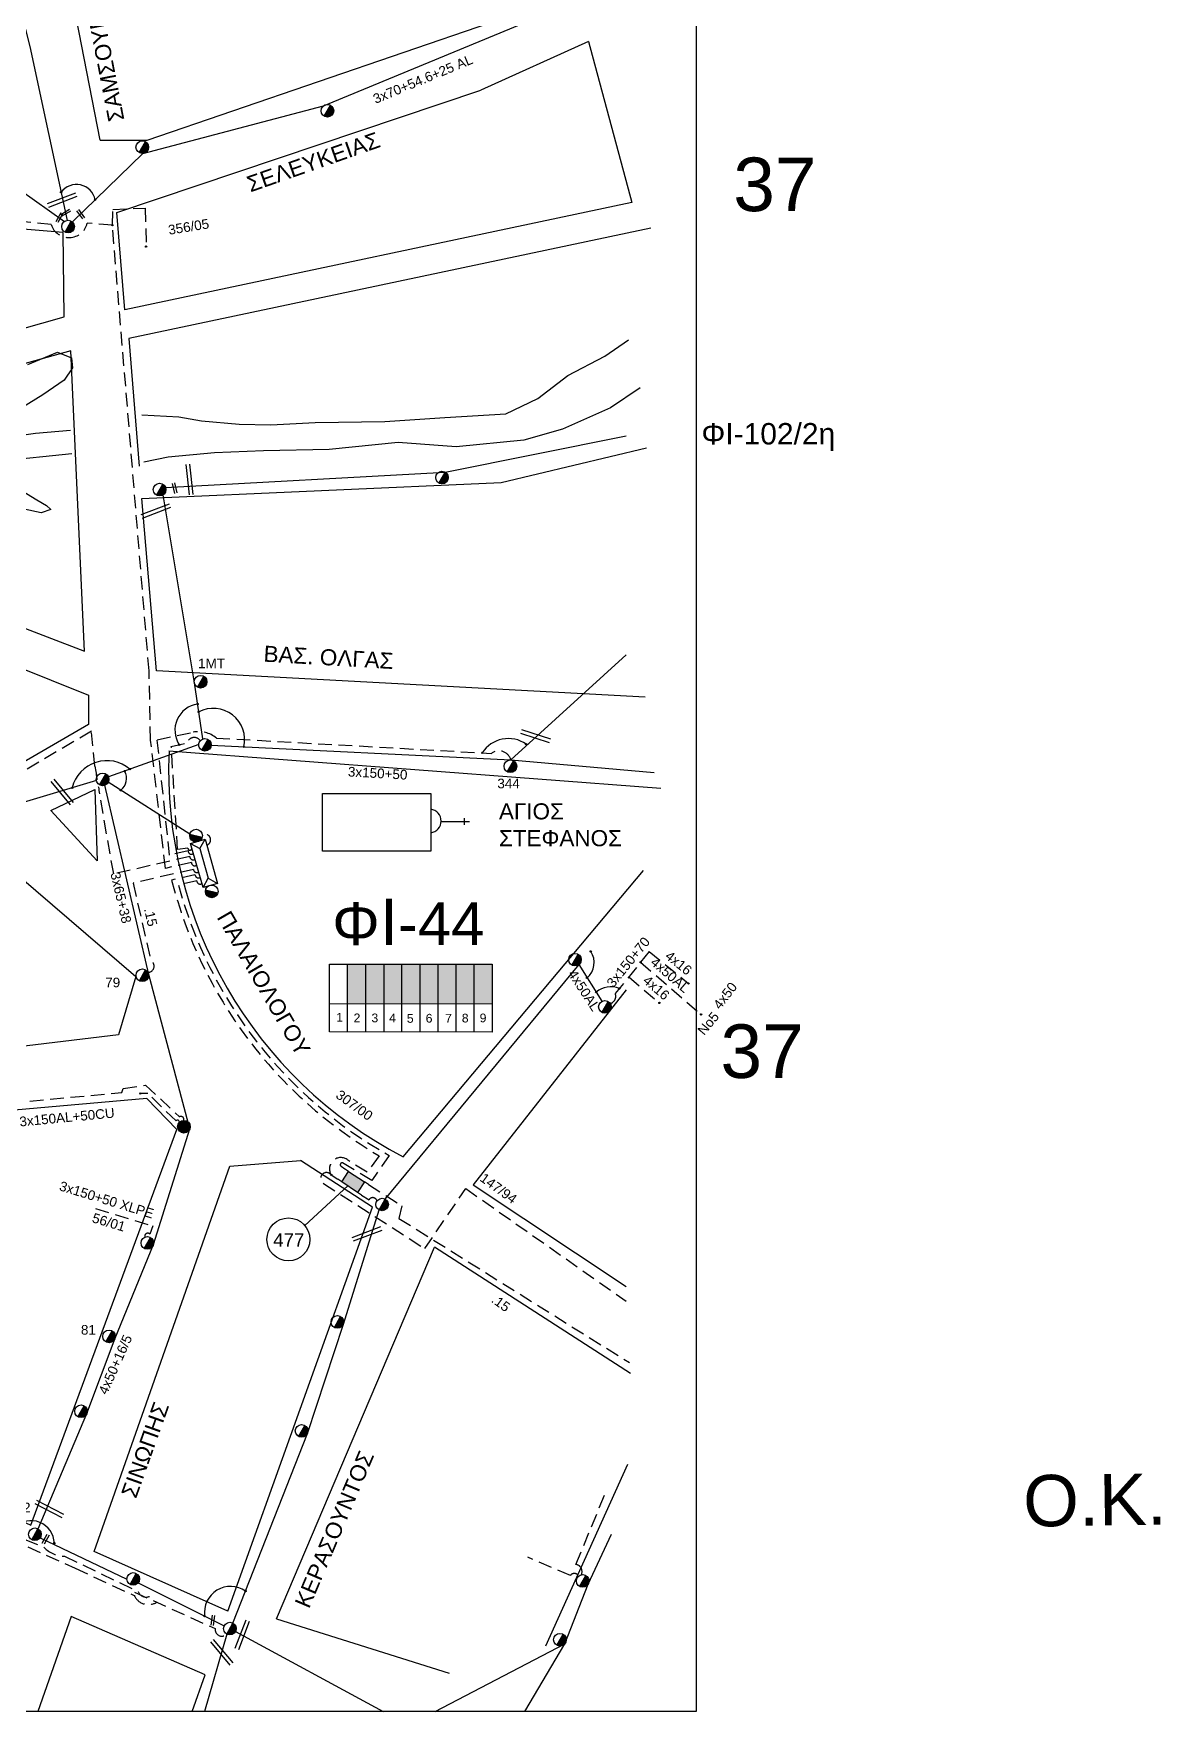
# Model space of a CAD drawing. Header units: millimetres. Extents: x 1421 to 7616, y 908 to 2861.
# Drawn here: x 7405.4 to 7615.7, y 1836.3 to 2149.4 of the extents above; entities that cross this region are included whole.
import ezdxf
from ezdxf.enums import TextEntityAlignment as Align

# ---------------------------------------------------------------- set-up
doc = ezdxf.new("R2010")
doc.units = ezdxf.units.MM
doc.linetypes.add('DASHED', pattern=[19.05, 12.7, -6.35])
for name, color, linetype, lineweight in [('3x150+50', 7, 'Continuous', 30), ('3x150+50 XLPE', 7, 'SYN_LINE', 30), ('3x150+70', 7, 'Continuous', 30), ('3x65+38', 7, 'Continuous', 30), ('4x16', 7, 'Continuous', 30), ('4x50+16_5', 7, 'Continuous', 30), ('4x50AL', 7, 'Continuous', 30), ('Άγνωστα', 7, 'Continuous', 30), ('Γυμνά εναέρια ΧΤ (3Φ) 4x50AL', 7, 'Continuous', 30), ('Καλώδια ΧΤ   3x150AL+50CU', 7, 'DASHED', 30), ('Συνεστραμμένα ΧΤ   3x70+54.6+25 AL', 7, 'SYN_LINE', 30), ('Υπόγεια Καλώδια Δικτύου ΧΤ   .15', 7, 'DASHED', 30), ('Υπόγεια καλώδια Παροχών ΧΤ   4x16AL', 7, 'DASHED', 30)]:
    doc.layers.add(name, color=color, linetype=linetype, lineweight=lineweight)
for name, color, linetype in [('Link Box 4 Διευθύνσεων', 7, 'Continuous'), ('Pillar OTE', 7, 'Continuous'), ('TEXT ΚΑΛΩΔΙΩΝ', 7, 'Continuous'), ('ΑΓΝΩΣΤΟ ΕΝΑΕΡΙΟ ΚΑΛΩΔΙΟ', 7, 'Continuous'), ('ΑΓΝΩΣΤΟ ΥΠΟΓΕΙΟ ΚΑΛΩΔΙΟ', 7, 'DASHED'), ('Επιγραφές - Σχήματα', 7, 'Continuous'), ('Μηχανική τομή', 7, 'Continuous'), ('Στύλος Ξύλινος', 7, 'Continuous'), ('Στύλος Ξύλινος @ 1', 7, 'Continuous'), ('Στύλος ΦΜ', 7, 'Continuous'), ('Στύλος ΦΜ @ 1', 7, 'Continuous'), ('Συνδέσεις', 7, 'Continuous'), ('Τομή', 7, 'Continuous'), ('Υποσταθμός εναέριος 2 στύλων', 7, 'Continuous'), ('Υποσταθμός πόλεως', 7, 'Continuous'), ('Υπόβαθρο ΔΕΗ', 7, 'Continuous')]:
    doc.layers.add(name, color=color, linetype=linetype)
doc.styles.add('arial', font='ARIAL.TTF')
doc.styles.get("Standard").update_dxf_attribs({"font": 'ARIAL.TTF', "height": 1.8})
doc.linetypes.add('PRANES_1r', pattern='A,0.5,[137,SPECLINE.shx,S=1,R=180,X=0,Y=0],0.5', length=1)
doc.linetypes.add('SYN_LINE', pattern='A,0.5,-0.0001,["/\\/\\/\\/",Standard,S=0.1,R=0,X=0,Y=-0.05],-0.25', length=0.7501)

# ---------------------------------------------------------------- blocks, each defined once
blk = doc.blocks.new('ΥΠΑΡΧΩΝ ΤΣΙΜΕΝΤΕΝΙΟΣ ΣΤΥΛΟΣ')
at = {"layer": 'Στύλος ΦΜ'}
blk.add_hatch(color=7, dxfattribs=at).paths.add_polyline_path([(-1.29, -2.28, 0.574793), (2.62, 0, 0.268822), (1.3, 2.27)])
at = {"layer": 'Στύλος ΦΜ', "color": 7}
blk.add_line((-1.29, -2.28), (1.3, 2.27), dxfattribs=at)
blk.add_circle((0, 0), 2.62, dxfattribs=at)
at = {"layer": 'Στύλος ΦΜ', "flags": 4}
for tag, p in [('ΤΥΠΟΣ', (-4.91, 3.03)), ('ΑΡΙΘΜΟΣ', (-4.68, 8.05))]:
    blk.add_attdef(tag, p, '', height=4, dxfattribs=at)
blk = doc.blocks.new('ΥΠΟΣΤΑΘΜΟΣ ΕΝΑΕΡΙΟΣ ΕΠΙ 2 ΣΤΥΛΩΝ')
at = {"layer": 'Υποσταθμός εναέριος 2 στύλων', "linetype": 'Continuous'}
for points in [[(-11.97, -2.11, 0.574793), (-8.45, -0.07, 0.268822), (-9.64, 1.98)], [(9.68, -2.15, 0.574793), (13.19, -0.1, 0.268822), (12.01, 1.95)]]:
    blk.add_hatch(color=256, dxfattribs=at).paths.add_polyline_path(points)
for p, q in [((-11.97, -2.11), (-9.64, 1.98)), ((9.68, -2.15), (12.01, 1.95))]:
    blk.add_line(p, q, dxfattribs=at)
for centre in [(-10.81, -0.07), (10.84, -0.1)]:
    blk.add_circle(centre, 2.36, dxfattribs=at)
at = {"layer": 'Υποσταθμός πόλεως', "linetype": 'Continuous', "ltscale": 40}
blk.add_lwpolyline([(-8.57, 2.82), (8.57, 2.82), (8.57, -2.82), (-8.57, -2.82)], close=True, dxfattribs=at)
for points in [[(-5.75, 0), (-8.57, 2.82)], [(-8.57, -2.82), (-5.75, 0)], [(-5.75, 0), (5.75, 0)], [(5.75, 0), (8.57, 2.82)], [(8.57, -2.82), (5.75, 0)]]:
    blk.add_lwpolyline(points, dxfattribs=at)
at = {"layer": 'Υποσταθμός εναέριος 2 στύλων', "ltscale": 40, "flags": 1}
for tag, p in [('ΜΕΤΑΣΧΗΜΑΤΙΣΜΟΣ', (14.09, 2.51)), ('ΙΣΧΥΣ', (14.07, -0.28)), ('ΑΡΙΘΜΟΣ', (14.19, -3))]:
    blk.add_attdef(tag, p, '', height=1.8, dxfattribs=at)
blk = doc.blocks.new('ΥΠΑΡΧΩΝ ΞΥΛΙΝΟΣ ΣΤΥΛΟΣ')
at = {"layer": 'Στύλος Ξύλινος'}
h = blk.add_hatch(color=7, dxfattribs=at)
h.paths.add_polyline_path([(-2.62, 0, 0.270008), (-1.29, -2.28), (1.3, 2.27, 0.576266)])
h.paths.add_polyline_path([(-1.29, -2.28, 0.574793), (2.62, 0, 0.268822), (1.3, 2.27)])
at = {"layer": 'Στύλος Ξύλινος', "color": 7}
blk.add_line((-1.29, -2.28), (1.3, 2.27), dxfattribs=at)
blk.add_circle((0, 0), 2.62, dxfattribs=at)
at = {"layer": 'Στύλος Ξύλινος', "color": 1, "flags": 4}
for tag, p in [('ΑΡΙΘΜΟΣ', (-4.91, 8.6)), ('ΤΥΠΟΣ', (-4.85, 3.39))]:
    blk.add_attdef(tag, p, '', height=4, dxfattribs=at)
blk = doc.blocks.new('_ΣΥΝΔΕΣΗ')
at = {"layer": 'Συνδέσεις', "linetype": 'SYN_LINE', "ltscale": 40}
blk.add_hatch(color=256, dxfattribs=at).paths.add_polyline_path([(0.5, 0, 1), (-0.5, 0, 1)])
at = {"layer": 'Συνδέσεις'}
blk.add_circle((0, 0), 0.5, dxfattribs=at)
blk = doc.blocks.new('ΜΗΧΑΝΙΚΗ ΤΟΜΗ')
at = {"layer": 'Μηχανική τομή', "ltscale": 40}
for p, q in [((-3.8, 1.2), (3.8, 1.2)), ((3.8, -0.3), (-3.8, -0.3))]:
    blk.add_line(p, q, dxfattribs=at)
blk = doc.blocks.new('ΤΟΜΗ')
at = {"layer": 'Τομή', "ltscale": 40}
for p, q in [((11.3, -0.6), (-11.4, -0.6)), ((11.3, -3.4), (-11.4, -3.4))]:
    blk.add_line(p, q, dxfattribs=at)
blk = doc.blocks.new('LINK BOX 4 ΑΝΑΧΩΡΗΣΕΩΝ')
at = {"layer": 'Link Box 4 Διευθύνσεων', "ltscale": 40}
blk.add_hatch(color=256, dxfattribs=at).paths.add_polyline_path([(-3.54, 0), (-3.54, -4.67), (3.54, -4.67), (3.54, 0)])
for p, q in [((-3.54, 0), (-5.33, 0)), ((5.33, 0), (3.54, 0)), ((-3.54, -4.67), (-5.33, -4.67)), ((5.33, -4.67), (3.54, -4.67))]:
    blk.add_line(p, q, dxfattribs=at)
blk.add_lwpolyline([(-3.54, -4.67), (-3.54, 0), (3.54, 0), (3.54, -4.67)], close=True, dxfattribs=at)

msp = doc.modelspace()

# ---------------------------------------------------------------- hatches: boundary and pattern name
at = {"layer": 'Καλώδια ΧΤ   3x150AL+50CU', "linetype": 'DASHED', "lineweight": -3, "ltscale": 0.2}
h = msp.add_hatch(color=1, dxfattribs=at)
h.dxf.hatch_style = 1
h.paths.add_polyline_path([(7467.41, 1975.73), (7463.97, 1975.73), (7463.97, 1968.37), (7467.41, 1968.36)])
h = msp.add_hatch(color=2, dxfattribs=at)
h.dxf.hatch_style = 1
h.paths.add_polyline_path([(7467.41, 1968.36), (7470.85, 1968.36), (7470.85, 1975.73), (7467.41, 1975.73)])
h = msp.add_hatch(color=5, dxfattribs=at)
h.dxf.hatch_style = 1
h.paths.add_polyline_path([(7474.14, 1975.73), (7470.85, 1975.73), (7470.85, 1968.36), (7474.14, 1968.36)])
h = msp.add_hatch(color=133, dxfattribs=at)
h.dxf.hatch_style = 1
h.paths.add_polyline_path([(7474.14, 1968.36), (7477.53, 1968.35), (7477.53, 1975.73), (7474.14, 1975.73)])
h = msp.add_hatch(color=27, dxfattribs=at)
h.dxf.hatch_style = 1
h.paths.add_polyline_path([(7477.53, 1968.35), (7480.93, 1968.35), (7480.93, 1975.73), (7477.53, 1975.73)])
h = msp.add_hatch(color=173, dxfattribs=at)
h.dxf.hatch_style = 1
h.paths.add_polyline_path([(7484.26, 1968.35), (7484.26, 1975.73), (7480.93, 1975.73), (7480.93, 1968.35)])
h = msp.add_hatch(color=151, dxfattribs=at)
h.dxf.hatch_style = 1
h.paths.add_polyline_path([(7487.65, 1975.73), (7484.26, 1975.73), (7484.26, 1968.35), (7487.65, 1968.34)])
h = msp.add_hatch(color=6, dxfattribs=at)
h.dxf.hatch_style = 1
h.paths.add_polyline_path([(7490.97, 1975.73), (7487.58, 1975.73), (7487.58, 1968.35), (7490.97, 1968.34)])

# ---------------------------------------------------------------- linework, layer by layer
at = {"layer": '3x150+50', "color": 7, "linetype": 'DASHED', "lineweight": -3, "ltscale": 0.2}
msp.add_lwpolyline([(7420.12, 2113.7), (7420.21, 2116.61), (7426.25, 2116.84), (7426.4, 2109.68)], dxfattribs=at)
at = {"layer": '3x150+50', "color": 173, "linetype": 'DASHED', "lineweight": -3, "ltscale": 0.2}
for points in [[(7426.95, 2030.46), (7420.12, 2113.7)], [(7427.24, 2017.54), (7426.95, 2030.46)]]:
    msp.add_lwpolyline(points, dxfattribs=at)
msp.add_lwpolyline([(7435.85, 1994.22, -0.621645), (7434.87, 1994.73), (7430.03, 1993.62), (7427.24, 2017.54)], format="xyb", dxfattribs=at)
at = {"layer": '3x150+50', "color": 5, "linetype": 'DASHED', "lineweight": -3, "ltscale": 0.2}
for points in [[(7435.24, 1996.39, -0.646704), (7434.25, 1996.89), (7430.77, 1996.1), (7428.48, 2017.64), (7435.17, 2019.03, -0.228659), (7439.51, 2017.95), (7490.86, 2015.08, -0.133603)], [(7490.86, 2015.08, -0.531004), (7494.47, 2013.86, -10.18246)]]:
    msp.add_lwpolyline(points, format="xyb", dxfattribs=at)
at = {"layer": '3x150+50', "color": 1, "linetype": 'DASHED', "lineweight": -3, "ltscale": 0.2}
for points in [[(7432.29, 1997.12), (7431.11, 2016.34), (7434.06, 2017.02, -0.651397), (7436.5, 2017.45, 1047.895434)], [(7434.93, 1997.5, -1.133713), (7434.2, 1997.4), (7432.29, 1997.12)]]:
    msp.add_lwpolyline(points, format="xyb", dxfattribs=at)
at = {"layer": '3x150+50', "color": 151, "linetype": 'DASHED', "lineweight": -3, "ltscale": 0.2}
msp.add_arc((7437.38, 1998.95), 1.06, 289.1086, 117.3457, dxfattribs=at)
at = {"layer": '3x150+50 XLPE', "color": 6, "linetype": 'DASHED', "lineweight": -3, "ltscale": 0.2}
for points in [[(7436.51, 1991.93, -0.532137), (7435.52, 1992.43), (7431.17, 1991.44, 0.200665), (7469.88, 1939.98), (7467.65, 1936.89), (7464.05, 1939.16, 0.854761), (7460.95, 1936.41), (7462.16, 1935.62)], [(7460.95, 1936.41, 1.193917), (7459.49, 1934.82), (7478.41, 1922.64), (7486.07, 1933.86), (7515.98, 1912.83)]]:
    msp.add_lwpolyline(points, format="xyb", dxfattribs=at)
msp.add_lwpolyline([(7467.89, 1934.59), (7474.15, 1930.63), (7473.58, 1928.28), (7516.59, 1901.38)], dxfattribs=at)
at = {"layer": '3x150+50 XLPE', "color": 133, "linetype": 'DASHED', "lineweight": -3, "ltscale": 0.2}
msp.add_lwpolyline([(7416.98, 1930.14), (7427.68, 1926.87), (7427.09, 1925.37, 0.780669), (7426.17, 1924.77, -2.988742)], format="xyb", dxfattribs=at)
at = {"layer": '3x150+70', "color": 2, "linetype": 'DASHED', "lineweight": -3, "ltscale": 0.2}
msp.add_lwpolyline([(7520.28, 1978.08), (7513.96, 1970.24, -0.440166), (7513.02, 1968.39, 216.684044)], format="xyb", dxfattribs=at)
at = {"layer": '3x65+38', "color": 133, "lineweight": -3, "ltscale": 0.1}
msp.add_lwpolyline([(7434.58, 1944.99), (7426.88, 1973.83), (7418.69, 2009.13)], dxfattribs=at)
at = {"layer": '4x16', "color": 2, "linetype": 'DASHED', "lineweight": -3, "ltscale": 0.2}
for points in [[(7520.28, 1978.08), (7527.62, 1972.16)], [(7516.47, 1973.36), (7522.19, 1968.5)]]:
    msp.add_lwpolyline(points, dxfattribs=at)
at = {"layer": '4x50+16_5', "color": 133, "lineweight": -3, "ltscale": 0.1}
msp.add_lwpolyline([(7406.23, 1870.34), (7415.35, 1891.85), (7420.6, 1905.91), (7427.78, 1923.39), (7434.58, 1944.99)], dxfattribs=at)
at = {"layer": '4x50AL', "color": 2, "linetype": 'Continuous', "lineweight": -3, "ltscale": 0.2}
msp.add_lwpolyline([(7511.5, 1968.82), (7507.21, 1975.69)], dxfattribs=at)
at = {"layer": '4x50AL', "color": 2, "linetype": 'DASHED', "lineweight": -3, "ltscale": 0.2}
msp.add_lwpolyline([(7518.68, 1976.1), (7529.98, 1966.35)], dxfattribs=at)
at = {"layer": 'Pillar OTE', "lineweight": -3, "ltscale": 40}
for points in [[(7460.64, 1963.09), (7460.64, 1975.73), (7490.97, 1975.73), (7490.97, 1963.06), (7460.64, 1963.09)], [(7463.97, 1963.09), (7463.97, 1975.73)], [(7467.41, 1963.08), (7467.41, 1975.73)], [(7470.85, 1963.08), (7470.85, 1975.73)], [(7474.14, 1963.08), (7474.14, 1975.73)], [(7477.53, 1963.07), (7477.53, 1975.73)], [(7480.93, 1963.07), (7480.93, 1975.73)], [(7484.26, 1963.07), (7484.26, 1975.73)], [(7487.65, 1963.06), (7487.65, 1975.73)], [(7460.64, 1968.37), (7490.97, 1968.34)]]:
    msp.add_lwpolyline(points, dxfattribs=at)
at = {"layer": 'Άγνωστα', "lineweight": -3, "ltscale": 0.1}
msp.add_lwpolyline([(7529.06, 1836.26), (5255.84, 1836.26), (5255.84, 2847.77), (7529.06, 2847.77)], close=True, dxfattribs=at)
at = {"layer": 'ΑΓΝΩΣΤΟ ΕΝΑΕΡΙΟ ΚΑΛΩΔΙΟ', "color": 151, "lineweight": -3, "ltscale": 0.1}
for points in [[(7400.61, 2163.18), (7404.73, 2147.03), (7411.66, 2114.57)], [(7436.22, 2016.77), (7419.37, 2010.69)], [(7417.12, 2010.03), (7387.63, 2001.18), (7343.97, 1977.12)]]:
    msp.add_lwpolyline(points, dxfattribs=at)
at = {"layer": 'ΑΓΝΩΣΤΟ ΕΝΑΕΡΙΟ ΚΑΛΩΔΙΟ', "color": 6, "linetype": 'SYN_LINE', "lineweight": -3, "ltscale": 15}
msp.add_lwpolyline([(7430.04, 2064.68), (7482.21, 2067.6), (7515.98, 2074.37)], dxfattribs=at)
at = {"layer": 'ΑΓΝΩΣΤΟ ΕΝΑΕΡΙΟ ΚΑΛΩΔΙΟ', "color": 1, "linetype": 'SYN_LINE', "lineweight": -3, "ltscale": 15}
msp.add_lwpolyline([(7436.96, 2017.78), (7435.41, 2028.26), (7429.58, 2063.34)], dxfattribs=at)
at = {"layer": 'ΑΓΝΩΣΤΟ ΕΝΑΕΡΙΟ ΚΑΛΩΔΙΟ', "color": 5, "linetype": 'SYN_LINE', "lineweight": -3, "ltscale": 15}
msp.add_lwpolyline([(7494.47, 2013.86), (7515.98, 2033.47)], dxfattribs=at)
at = {"layer": 'ΑΓΝΩΣΤΟ ΕΝΑΕΡΙΟ ΚΑΛΩΔΙΟ', "color": 1, "lineweight": -3, "ltscale": 0.1}
for points in [[(7438.56, 2016.59), (7494.47, 2013.86), (7521.23, 2011.53)], [(7480.35, 1836.26), (7504.52, 1848.87), (7508.9, 1860.02), (7513.25, 1869.36)], [(7443.06, 1851.16), (7470.66, 1836.26)]]:
    msp.add_lwpolyline(points, dxfattribs=at)
at = {"layer": 'ΑΓΝΩΣΤΟ ΕΝΑΕΡΙΟ ΚΑΛΩΔΙΟ', "color": 151, "linetype": 'SYN_LINE', "lineweight": -3, "ltscale": 15}
msp.add_lwpolyline([(7434.58, 2000.01), (7419.33, 2009.7)], dxfattribs=at)
at = {"layer": 'ΑΓΝΩΣΤΟ ΕΝΑΕΡΙΟ ΚΑΛΩΔΙΟ', "color": 27, "lineweight": -3, "ltscale": 0.1}
for points in [[(7406.61, 1868.65), (7422.81, 1860.93)], [(7424.9, 1860.26), (7440.97, 1852.24)], [(7441.44, 1850.69), (7437.3, 1836.26)], [(7497.05, 1836.26), (7504.52, 1848.87)]]:
    msp.add_lwpolyline(points, dxfattribs=at)
at = {"layer": 'ΑΓΝΩΣΤΟ ΥΠΟΓΕΙΟ ΚΑΛΩΔΙΟ', "color": 173, "lineweight": -3, "ltscale": 0.2}
msp.add_lwpolyline([(7420.12, 2113.7), (7415.43, 2114.02, -0.750532), (7408.68, 2113.78), (7400.21, 2114.61), (7399.62, 2106.51)], format="xyb", dxfattribs=at)
at = {"layer": 'ΑΓΝΩΣΤΟ ΥΠΟΓΕΙΟ ΚΑΛΩΔΙΟ', "color": 2, "lineweight": -3, "ltscale": 0.2}
for points in [[(7436.83, 1990.77, -0.536812), (7435.85, 1991.27), (7432.45, 1990.5, 0.201782), (7471.76, 1940.05), (7468.51, 1935.35), (7463.08, 1938.63, 0.95452), (7462.83, 1938.01), (7463.46, 1937.56)], [(7466.59, 1932.65), (7468.01, 1931.78, -0.644229), (7469.49, 1931.57, 1.397143)]]:
    msp.add_lwpolyline(points, format="xyb", dxfattribs=at)
at = {"layer": 'ΑΓΝΩΣΤΟ ΥΠΟΓΕΙΟ ΚΑΛΩΔΙΟ', "color": 1, "lineweight": -3, "ltscale": 0.2}
msp.add_lwpolyline([(7507.63, 1861.77, 0.495206), (7506.62, 1863.7), (7511.96, 1876.64)], format="xyb", dxfattribs=at)
at = {"layer": 'ΑΓΝΩΣΤΟ ΥΠΟΓΕΙΟ ΚΑΛΩΔΙΟ', "color": 7, "lineweight": -3, "ltscale": 0.2}
for points in [[(7371.23, 1855.34), (7365.45, 1857.72), (7371.89, 1873.34), (7397.11, 1861.71), (7400.26, 1869.85), (7407.36, 1866.87, 0.205513), (7411.16, 1865.25), (7424.95, 1858.63, 0.574798), (7427.54, 1858.12, -0.574798)], [(7371.69, 1856.47), (7366.84, 1858.47), (7372.42, 1871.99), (7397.66, 1860.35), (7400.84, 1868.57), (7413.15, 1862.98, -0.256077), (7413.15, 1862.98), (7424.2, 1857.87, 0.449612), (7428.39, 1856.65, -0.514674)], [(7424.25, 1858.5), (7439.29, 1851.73, 0.722631), (7441.44, 1850.69, -3.432435)]]:
    msp.add_lwpolyline(points, format="xyb", dxfattribs=at)
at = {"layer": 'Γυμνά εναέρια ΧΤ (3Φ) 4x50AL', "color": 133, "lineweight": -3, "ltscale": 0.1}
msp.add_lwpolyline([(7316.52, 2130.9), (7336.75, 2126.86), (7360.64, 2123.18), (7381.59, 2122.02), (7402.75, 2120.34), (7411.15, 2114.36)], dxfattribs=at)
at = {"layer": 'Γυμνά εναέρια ΧΤ (3Φ) 4x50AL', "color": 2, "lineweight": -3, "ltscale": 0.1}
msp.add_lwpolyline([(7471.03, 1931.9), (7507.21, 1975.69)], dxfattribs=at)
at = {"layer": 'Γυμνά εναέρια ΧΤ (3Φ) 4x50AL', "color": 27, "lineweight": -3, "ltscale": 0.1}
msp.add_lwpolyline([(7442.61, 1852.74), (7456.5, 1888.14), (7463.23, 1908.57), (7469.87, 1929.86)], dxfattribs=at)
at = {"layer": 'Καλώδια ΧΤ   3x150AL+50CU', "color": 27, "lineweight": -3, "ltscale": 0.2}
msp.add_lwpolyline([(7435.54, 1995.32, -0.603485), (7434.56, 1995.82), (7420.35, 1992.58), (7417.72, 2007.51, -0.003839), (7416.85, 2012.69), (7416.21, 2019.24), (7390.15, 2003.87, 0.819622), (7384.28, 2000.91), (7379.76, 1998.59)], format="xyb", dxfattribs=at)
at = {"layer": 'Καλώδια ΧΤ   3x150AL+50CU', "color": 133, "lineweight": -3, "ltscale": 0.2}
for points in [[(7385.56, 1940.68, -0.64863), (7386.88, 1941.16), (7395.72, 1937.98), (7400.91, 1949.81), (7421.87, 1951.79), (7422.14, 1952.52), (7426.27, 1953.17), (7432.64, 1947.24, -0.689467), (7433.44, 1946.57, 0.334024)], [(7432.59, 1946.17, 0.865517), (7431.99, 1946.48), (7426.74, 1951.6), (7425.32, 1951.6)]]:
    msp.add_lwpolyline(points, format="xyb", dxfattribs=at)
at = {"layer": 'Συνεστραμμένα ΧΤ   3x70+54.6+25 AL', "color": 151, "linetype": 'SYN_LINE', "lineweight": -3, "ltscale": 15}
msp.add_lwpolyline([(7412.64, 2114.28), (7425.78, 2127.07), (7459.48, 2135.92), (7496.08, 2151.09), (7507.05, 2156.2)], dxfattribs=at)
at = {"layer": 'Υπόβαθρο ΔΕΗ', "lineweight": -3, "ltscale": 0.1}
for points in [[(7417.8, 2129.54), (7410.94, 2165), (7499.92, 2181.84)], [(7417.8, 2129.54), (7426.62, 2129.51), (7490.55, 2151.44)], [(7508.99, 2147.93), (7488.85, 2138.87)], [(7508.99, 2147.93), (7517.03, 2117.89)], [(7420.93, 2116.04), (7488.85, 2138.87)], [(7355.33, 2080.77), (7411.09, 2096.55), (7410.91, 2112.3), (7354.26, 2117.04), (7336.74, 2124.61)], [(7517.03, 2117.89), (7422.44, 2097.88)], [(7422.44, 2097.88), (7420.93, 2116.04)], [(7520.61, 2113.12), (7423.19, 2092.51)], [(7423.19, 2092.51), (7425.1, 2068.71)], [(7298.7, 2060.28), (7303.08, 2077.08), (7414.92, 2034.15), (7412.35, 2090.22), (7357.66, 2075.02)], [(7519.56, 2025.55), (7428.32, 2030.52), (7425.58, 2062.67), (7492.65, 2065.64), (7519.77, 2072.1)], [(7311.73, 2067.7), (7415.66, 2025.93), (7415.66, 2020.45), (7352.09, 1983.57), (7330.58, 2027.12), (7293.63, 2042.26), (7298.7, 2060.28)], [(7522.49, 2008.54), (7430.67, 2015.49)], [(7474.38, 1939.77), (7519.21, 1993.2)], [(7515.98, 1970.92), (7487.44, 1934.58), (7515.98, 1915.55)], [(7441.68, 1854.99), (7416.71, 1866.11), (7442.04, 1938.04), (7455.2, 1939.08)], [(7468.67, 1930.39), (7455.2, 1939.08)], [(7441.68, 1854.99), (7468.67, 1930.39)], [(7450.74, 1853.52), (7480.21, 1922.94)], [(7516.83, 1899.31), (7480.21, 1922.94)], [(7501.02, 1848.5), (7516.31, 1882.39)], [(7434.98, 1836.26), (7437.42, 1843.07), (7412.43, 1853.95), (7406.2, 1836.26)], [(7450.74, 1853.52), (7482.98, 1843.43)]]:
    msp.add_lwpolyline(points, dxfattribs=at)
at = {"layer": 'Υπόβαθρο ΔΕΗ', "linetype": 'PRANES_1r', "lineweight": -3, "ltscale": 0.5}
for points in [[(7425.62, 2078.3), (7432.48, 2077.9), (7436.74, 2077.13), (7443.78, 2076.51), (7449.69, 2076.41), (7457.98, 2076.82), (7470.94, 2077.03), (7482.14, 2077.75), (7493.54, 2078.48), (7499.5, 2081.3), (7505.12, 2085.62), (7511.98, 2089.2), (7516.4, 2092.26)], [(7404.36, 2087.66), (7409.86, 2089.96), (7412.48, 2088.93), (7412.66, 2087.07), (7411.08, 2084.74), (7407.16, 2082.03), (7401.93, 2078.77)], [(7518.59, 2083.32), (7513.05, 2079.6), (7504.13, 2075.62), (7496.91, 2073.53), (7484.29, 2072.32), (7473.46, 2073.11), (7460.55, 2071.8), (7448.29, 2071.54), (7439.16, 2071.15), (7430.55, 2070.37), (7425.99, 2069.46)], [(7397.83, 2073.74), (7405.76, 2074.86), (7412.29, 2075.42)], [(7412.53, 2070.98), (7399.3, 2069.63)], [(7398.53, 2066.94), (7405.98, 2062.38), (7407.84, 2061.36), (7408.61, 2060.59), (7406.81, 2060.01), (7403.66, 2060.65)]]:
    msp.add_lwpolyline(points, dxfattribs=at)
at = {"layer": 'Υπόβαθρο ΔΕΗ', "linetype": 'Continuous', "lineweight": -3, "ltscale": 0.1}
for points in [[(7408.6, 2004.41), (7416.85, 2008.36), (7417.28, 1995.05)], [(7459.34, 2007.6), (7479.54, 2007.6), (7479.54, 1996.81), (7459.34, 1996.81)]]:
    msp.add_lwpolyline(points, close=True, dxfattribs=at)
for points in [[(7481.46, 2002.34), (7486.77, 2002.34)], [(7485.78, 2003.01), (7485.78, 2001.77)]]:
    msp.add_lwpolyline(points, dxfattribs=at)
at = {"layer": 'Υπόβαθρο ΔΕΗ', "lineweight": -3, "ltscale": 0.1}
for points in [[(7355.79, 1973.63), (7396.44, 1997.5), (7424.46, 1973.42), (7421.22, 1962.53), (7364.92, 1955.75)], [(7404.87, 1871.01), (7432.13, 1944.89), (7426.51, 1950.67), (7401.82, 1948.47), (7378.62, 1883.14)]]:
    msp.add_lwpolyline(points, close=True, dxfattribs=at)
at = {"layer": 'Υπόβαθρο ΔΕΗ', "lineweight": -3}
msp.add_lwpolyline([(7464.05, 1934.35), (7456.02, 1926.95)], dxfattribs=at)
msp.add_circle((7452.96, 1924.37), 4, dxfattribs=at)
for centre, radius, start, end in [((7413.41, 2117.71), 3.56, 11.4813, 143.8256), ((7436.71, 2019.41), 4.93, 98.3058, 213.508), ((7438.92, 2017.62), 5.87, 346.9939, 117.3753), ((7494.02, 2012.03), 5.82, 55.4698, 147.293), ((7419.08, 2007.06), 6.67, 49.7342, 165.9771), ((7420.01, 2010.39), 2.74, 307.4116, 30.3569), ((7506.26, 1976.03), 3.76, 310.0161, 33.7423), ((7513.1, 1967.32), 4.2, 67.2239, 130.1486), ((7404.92, 1867.51), 4.36, 2.3409, 133.4528), ((7442.18, 1854.68), 4.91, 55.4953, 187.1569)]:
    msp.add_arc(centre, radius, start, end, dxfattribs=at)
at = {"layer": 'Υπόβαθρο ΔΕΗ', "lineweight": -3, "ltscale": 0.1}
for centre, radius, start, end in [((7512.06, 2012), 81.46, 177.5422, 242.4539), ((7479.24, 2002.46), 2.22, 277.7828, 82.2172)]:
    msp.add_arc(centre, radius, start, end, dxfattribs=at)
at = {"layer": 'Υπόγεια Καλώδια Δικτύου ΧΤ   .15', "color": 133, "lineweight": -3, "ltscale": 0.2}
msp.add_lwpolyline([(7436.22, 1992.92, -0.55693), (7435.24, 1993.43), (7423.96, 1990.86), (7427.32, 1976.34)], format="xyb", dxfattribs=at)
msp.add_arc((7426.76, 1975.35), 1.14, 271.8014, 60.3123, dxfattribs=at)
at = {"layer": 'Υπόγεια καλώδια Παροχών ΧΤ   4x16AL', "color": 1, "lineweight": -3, "ltscale": 0.2}
msp.add_lwpolyline([(7507.01, 1861.7, 0.470956), (7505.58, 1861.64), (7497.63, 1865.05)], format="xyb", dxfattribs=at)

# ---------------------------------------------------------------- block references
at = {"layer": 'Link Box 4 Διευθύνσεων', "lineweight": -3, "xscale": 0.4999999999999998, "yscale": 0.4999999999999998, "zscale": 0.4999999999999998, "rotation": 326.1435380049186}
msp.add_blockref('LINK BOX 4 ΑΝΑΧΩΡΗΣΕΩΝ', (7465.67, 1936.07), dxfattribs=at)
at = {"layer": 'Μηχανική τομή', "lineweight": -3}
for p, xscale, yscale, zscale, rotation in [((7410.14, 2115.17), 0.2499999999999677, 0.2499999999999677, 0.2499999999999677, 240.552331582319), ((7411.33, 2116.1), 0.2499999999999677, 0.2499999999999677, 0.2499999999999677, 209.7011436956938), ((7414.09, 2115.64), 0.2499999999999676, 0.2499999999999676, 0.2499999999999676, 306.5617560239912), ((7431.6, 2064.56), 0.2499999999999677, 0.2499999999999677, 0.2499999999999677, 283.0539886761105), ((7407.56, 1868.46), 0.2499999999999677, 0.2499999999999677, 0.2499999999999677, 240.275808705296), ((7438.98, 1853.24), 0.2499999999999677, 0.2499999999999677, 0.2499999999999677, 82.07324067280562)]:
    msp.add_blockref('ΜΗΧΑΝΙΚΗ ΤΟΜΗ', p, dxfattribs=dict(at, xscale=xscale, yscale=yscale, zscale=zscale, rotation=rotation))
at = {"layer": 'Στύλος Ξύλινος @ 1', "lineweight": -3, "ltscale": 40, "xscale": 0.4499999999998181, "yscale": 0.4499999999998181, "zscale": 0.4499999999998181}
msp.add_blockref('ΥΠΑΡΧΩΝ ΞΥΛΙΝΟΣ ΣΤΥΛΟΣ', (7433.47, 1945.39), dxfattribs=at)
at = {"layer": 'Στύλος ΦΜ @ 1', "lineweight": -3, "ltscale": 40, "xscale": 0.4499999999998181, "yscale": 0.4499999999998181, "zscale": 0.4499999999998181}
for p in [(7460.23, 2135.02), (7425.69, 2128.24), (7411.85, 2113.41), (7481.62, 2066.57), (7428.92, 2064.31), (7437.39, 2016.68), (7418.28, 2010.23), (7506.44, 1976.58), (7512.02, 1967.77), (7470.45, 1930.88), (7426.64, 1923.7), (7462.11, 1908.96), (7414.26, 1892.29), (7455.43, 1888.63), (7423.99, 1861), (7507.89, 1860.62), (7442.03, 1851.72), (7503.63, 1849.64)]:
    msp.add_blockref('ΥΠΑΡΧΩΝ ΤΣΙΜΕΝΤΕΝΙΟΣ ΣΤΥΛΟΣ', p, dxfattribs=at)
at = {"layer": 'Στύλος ΦΜ @ 1', "lineweight": -3, "ltscale": 40}
ref = msp.add_blockref('ΥΠΑΡΧΩΝ ΤΣΙΜΕΝΤΕΝΙΟΣ ΣΤΥΛΟΣ', (7436.58, 2028.45), dxfattribs=dict(at, xscale=0.4499999999998181, yscale=0.4499999999998181, zscale=0.4499999999998181))
ref.add_attrib('ΑΡΙΘΜΟΣ', '1MT', (7436.1, 2030.98), dxfattribs={"layer": 'Στύλος ΦΜ', "height": 1.8, "flags": 4})
ref = msp.add_blockref('ΥΠΑΡΧΩΝ ΤΣΙΜΕΝΤΕΝΙΟΣ ΣΤΥΛΟΣ', (7494.38, 2012.68), dxfattribs=dict(at, xscale=0.4499999999998181, yscale=0.4499999999998181, zscale=0.4499999999998181))
ref.add_attrib('ΑΡΙΘΜΟΣ', '344', (7491.95, 2008.56), dxfattribs={"layer": 'Στύλος ΦΜ', "height": 1.8, "flags": 4})
ref = msp.add_blockref('ΥΠΑΡΧΩΝ ΤΣΙΜΕΝΤΕΝΙΟΣ ΣΤΥΛΟΣ', (7425.72, 1973.66), dxfattribs=dict(at, xscale=0.4499999999998181, yscale=0.4499999999998181, zscale=0.4499999999998181))
ref.add_attrib('ΑΡΙΘΜΟΣ', '79', (7418.77, 1971.42), dxfattribs={"layer": 'Στύλος ΦΜ', "height": 1.8, "flags": 4})
ref = msp.add_blockref('ΥΠΑΡΧΩΝ ΤΣΙΜΕΝΤΕΝΙΟΣ ΣΤΥΛΟΣ', (7419.48, 1906.26), dxfattribs=dict(at, xscale=0.4499999999998181, yscale=0.4499999999998181, zscale=0.4499999999998181))
ref.add_attrib('ΑΡΙΘΜΟΣ', '81', (7414.24, 1906.59), dxfattribs={"layer": 'Στύλος ΦΜ', "height": 1.8, "flags": 4})
ref = msp.add_blockref('ΥΠΑΡΧΩΝ ΤΣΙΜΕΝΤΕΝΙΟΣ ΣΤΥΛΟΣ', (7405.64, 1869.32), dxfattribs=dict(at, xscale=0.4499999999998181, yscale=0.4499999999998181, zscale=0.4499999999998181))
ref.add_attrib('ΑΡΙΘΜΟΣ', '82', (7402.04, 1873.42), dxfattribs={"layer": 'Στύλος ΦΜ', "height": 1.8, "flags": 4})
at = {"layer": 'Συνδέσεις', "lineweight": -3, "xscale": 0.25, "yscale": 0.25, "zscale": 0.25, "rotation": 46.2675982787486}
for p in [(7410.54, 2119.82), (7416.9, 2118.42), (7436, 2024.29), (7436.22, 2022.83), (7497.32, 2016.83), (7432.6, 2016.69), (7444.64, 2016.3), (7489.12, 2015.18), (7422.38, 2011.78), (7423.39, 2012.15), (7412.61, 2008.68), (7421.67, 2008.21), (7409.28, 1867.69), (7444.96, 1858.73), (7437.3, 1854.07)]:
    msp.add_blockref('_ΣΥΝΔΕΣΗ', p, dxfattribs=at)
at = {"layer": 'Συνδέσεις', "lineweight": -3, "xscale": 0.25, "yscale": 0.25, "zscale": 0.25}
for p in [(7420.12, 2113.7), (7426.4, 2109.68), (7509.38, 1978.12), (7518.68, 1976.1), (7508.68, 1973.16), (7510.39, 1970.53), (7514.73, 1971.19), (7527.62, 1972.16), (7522.19, 1968.5), (7529.98, 1966.36), (7425.32, 1951.6), (7460.96, 1936.42)]:
    msp.add_blockref('_ΣΥΝΔΕΣΗ', p, dxfattribs=at)
at = {"layer": 'Τομή', "lineweight": -3}
for p, xscale, yscale, zscale, rotation in [((7410.93, 2117.91), 0.2499999999999999, 0.2499999999999999, 0.2499999999999999, 200.8052687668925), ((7435.01, 2066.25), 0.2499999999999998, 0.2499999999999998, 0.2499999999999998, 276.2961033515215), ((7428.4, 2059.87), 0.2499999999999999, 0.2499999999999999, 0.2499999999999999, 200.8052687668925), ((7498.89, 2017.85), 0.25, 0.25, 0.25, 161.9504783842439), ((7410.31, 2007.55), 0.25, 0.25, 0.25, 129.8309062209225), ((7467.83, 1924.95), 0.2499999999999999, 0.2499999999999999, 0.2499999999999999, 200.8052687668925), ((7408.05, 1873.64), 0.25, 0.25, 0.25, 152.6939466503565), ((7443.85, 1850.73), 0.25, 0.25, 0.25, 69.28535704808726), ((7440.1, 1846.96), 0.25, 0.25, 0.25, 129.8309062209225)]:
    msp.add_blockref('ΤΟΜΗ', p, dxfattribs=dict(at, xscale=xscale, yscale=yscale, zscale=zscale, rotation=rotation))
at = {"layer": 'Υποσταθμός εναέριος 2 στύλων', "lineweight": -3, "xscale": 0.4999999999999994, "yscale": 0.4999999999999994, "zscale": 0.4999999999999994, "rotation": 285.828291334355}
msp.add_blockref('ΥΠΟΣΤΑΘΜΟΣ ΕΝΑΕΡΙΟΣ ΕΠΙ 2 ΣΤΥΛΩΝ', (7437.23, 1994.54), dxfattribs=at)

# ---------------------------------------------------------------- texts
at = {"lineweight": -3, "ltscale": 40, "char_height": 3, "attachment_point": 1, "style": 'arial'}
for s, insert, width, rotation in [('ΣΑΜΣΟΥΝΤΟΣ', (7419.41, 2132.79), 64.8866, 100.9855), ('ΣΕΛΕΥΚΕΙΑΣ', (7444.88, 2122.62), 64.8866, 19.2542), ('ΒΑΣ. ΟΛΓΑΣ', (7448.43, 2035.21), 36.4854, 356.7116), ('ΠΑΛΑΙΟΛΟΓΟΥ', (7442.1, 1986.01), 36.4854, 299.9953), ('ΣΙΝΩΠΗΣ', (7421.68, 1876.86), 36.4854, 70.3642), ('ΚΕΡΑΣΟΥΝΤΟΣ', (7454.04, 1856.47), 36.4854, 66.9994)]:
    msp.add_mtext(s, dxfattribs=dict(at, insert=insert, width=width, rotation=rotation))
at = {"lineweight": -3, "ltscale": 40, "insert": (7492.25, 2005.76), "char_height": 3, "width": 36.4854, "attachment_point": 1, "style": 'arial'}
msp.add_mtext('ΑΓΙΟΣ\\PΣΤΕΦΑΝΟΣ', dxfattribs=at)
at = {"lineweight": -3, "ltscale": 30, "char_height": 1.63, "width": 11.2573, "attachment_point": 1}
for s, insert in [('1', (7461.89, 1966.65)), ('2', (7465.12, 1966.52)), ('3', (7468.45, 1966.52)), ('4', (7471.76, 1966.52)), ('5', (7475.06, 1966.43)), ('6', (7478.58, 1966.46)), ('7', (7482.21, 1966.46)), ('8', (7485.32, 1966.49)), ('9', (7488.65, 1966.52))]:
    msp.add_mtext(s, dxfattribs=dict(at, insert=insert))
at = {"color": 1, "ltscale": 40, "insert": (7590, 1880.33), "char_height": 9.583, "width": 50.649, "attachment_point": 1, "rotation": 0.8451, "style": 'arial'}
msp.add_mtext('Ο.Κ.', dxfattribs=at)
at = {"layer": 'TEXT ΚΑΛΩΔΙΩΝ', "lineweight": -3, "ltscale": 0.1, "style": 'arial'}
for s, rotation, p in [('3x70+54.6+25 AL', 22.5113, (7478.05, 2140.94)), ('3x150+50', 356.8001, (7469.62, 2011.38)), ('3x65+38', 283.0639, (7421.71, 1988.13)), (' .15', 283.0639, (7427.19, 1984.88)), (' 3x150AL+50CU', 5.4109, (7411.29, 1947.14)), ('3x150+50 XLPE', 343.045, (7419.04, 1931.76)), ('4x50+16/5', 66.0399, (7420.65, 1901.01))]:
    msp.add_text(s, height=1.8, rotation=rotation, dxfattribs=at).set_placement(p, align=Align.MIDDLE_CENTER)
at = {"layer": 'TEXT ΚΑΛΩΔΙΩΝ', "linetype": 'Continuous', "lineweight": -3, "ltscale": 0.2}
for s, rotation, p in [('3x150+70', 51.1097, (7516.38, 1976.11)), ('4x50AL', 319.2136, (7524.2, 1973.72)), ('4x16', 321.1097, (7525.78, 1975.96)), ('4x50AL', 303.1482, (7508.14, 1970.85)), ('4x16', 319.6404, (7521.62, 1971.34)), ('4x50', 52.6096, (7534.46, 1969.86))]:
    msp.add_text(s, height=1.8, rotation=rotation, dxfattribs=at).set_placement(p, align=Align.MIDDLE_CENTER)
at = {"layer": 'Άγνωστα', "color": 7, "lineweight": -3, "char_height": 1.8, "attachment_point": 1}
for s, insert, rotation in [('356/05', (7430.4, 2113.65), 9.223), ('307/00', (7462.7, 1952.4), 324.0004), ('147/94', (7489.6, 1936.88), 324.0004), ('56/01', (7416.7, 1929.34), 343.1296), ('.15', (7491.73, 1914.23), 324.0004)]:
    msp.add_mtext_dynamic_manual_height_columns(s, width=1.8, gutter_width=2.31, heights=[1.11], dxfattribs=dict(at, insert=insert, rotation=rotation))
at = {"layer": 'Άγνωστα', "lineweight": -3, "ltscale": 40, "insert": (7529.15, 1963.47), "char_height": 1.8, "width": 27.758, "attachment_point": 1, "rotation": 50.5853, "style": 'arial'}
msp.add_mtext('No5', dxfattribs=at)
at = {"layer": 'Άγνωστα', "color": 7, "lineweight": -3, "insert": (7450.12, 1925.51), "char_height": 2.5, "width": 4.551914400963142e-14, "attachment_point": 1}
msp.add_mtext('477', dxfattribs=at)
at = {"layer": 'Επιγραφές - Σχήματα', "lineweight": -3, "ltscale": 0.2, "width": 19.6719, "attachment_point": 1}
for s, insert, char_height in [('37', (7535.98, 2126.29), 10), ('ΦΙ-102/2η', (7530.04, 2076.74), 4), ('37', (7533.59, 1964.5), 10)]:
    msp.add_mtext(s, dxfattribs=dict(at, insert=insert, char_height=char_height))
at = {"layer": 'Υπόβαθρο ΔΕΗ', "lineweight": -3, "insert": (7461.11, 1987.97), "char_height": 8, "width": 84.6573, "attachment_point": 1}
msp.add_mtext('Φ{\\H1.0833x;Ι}-44', dxfattribs=at)

doc.saveas('drawing.dxf')
